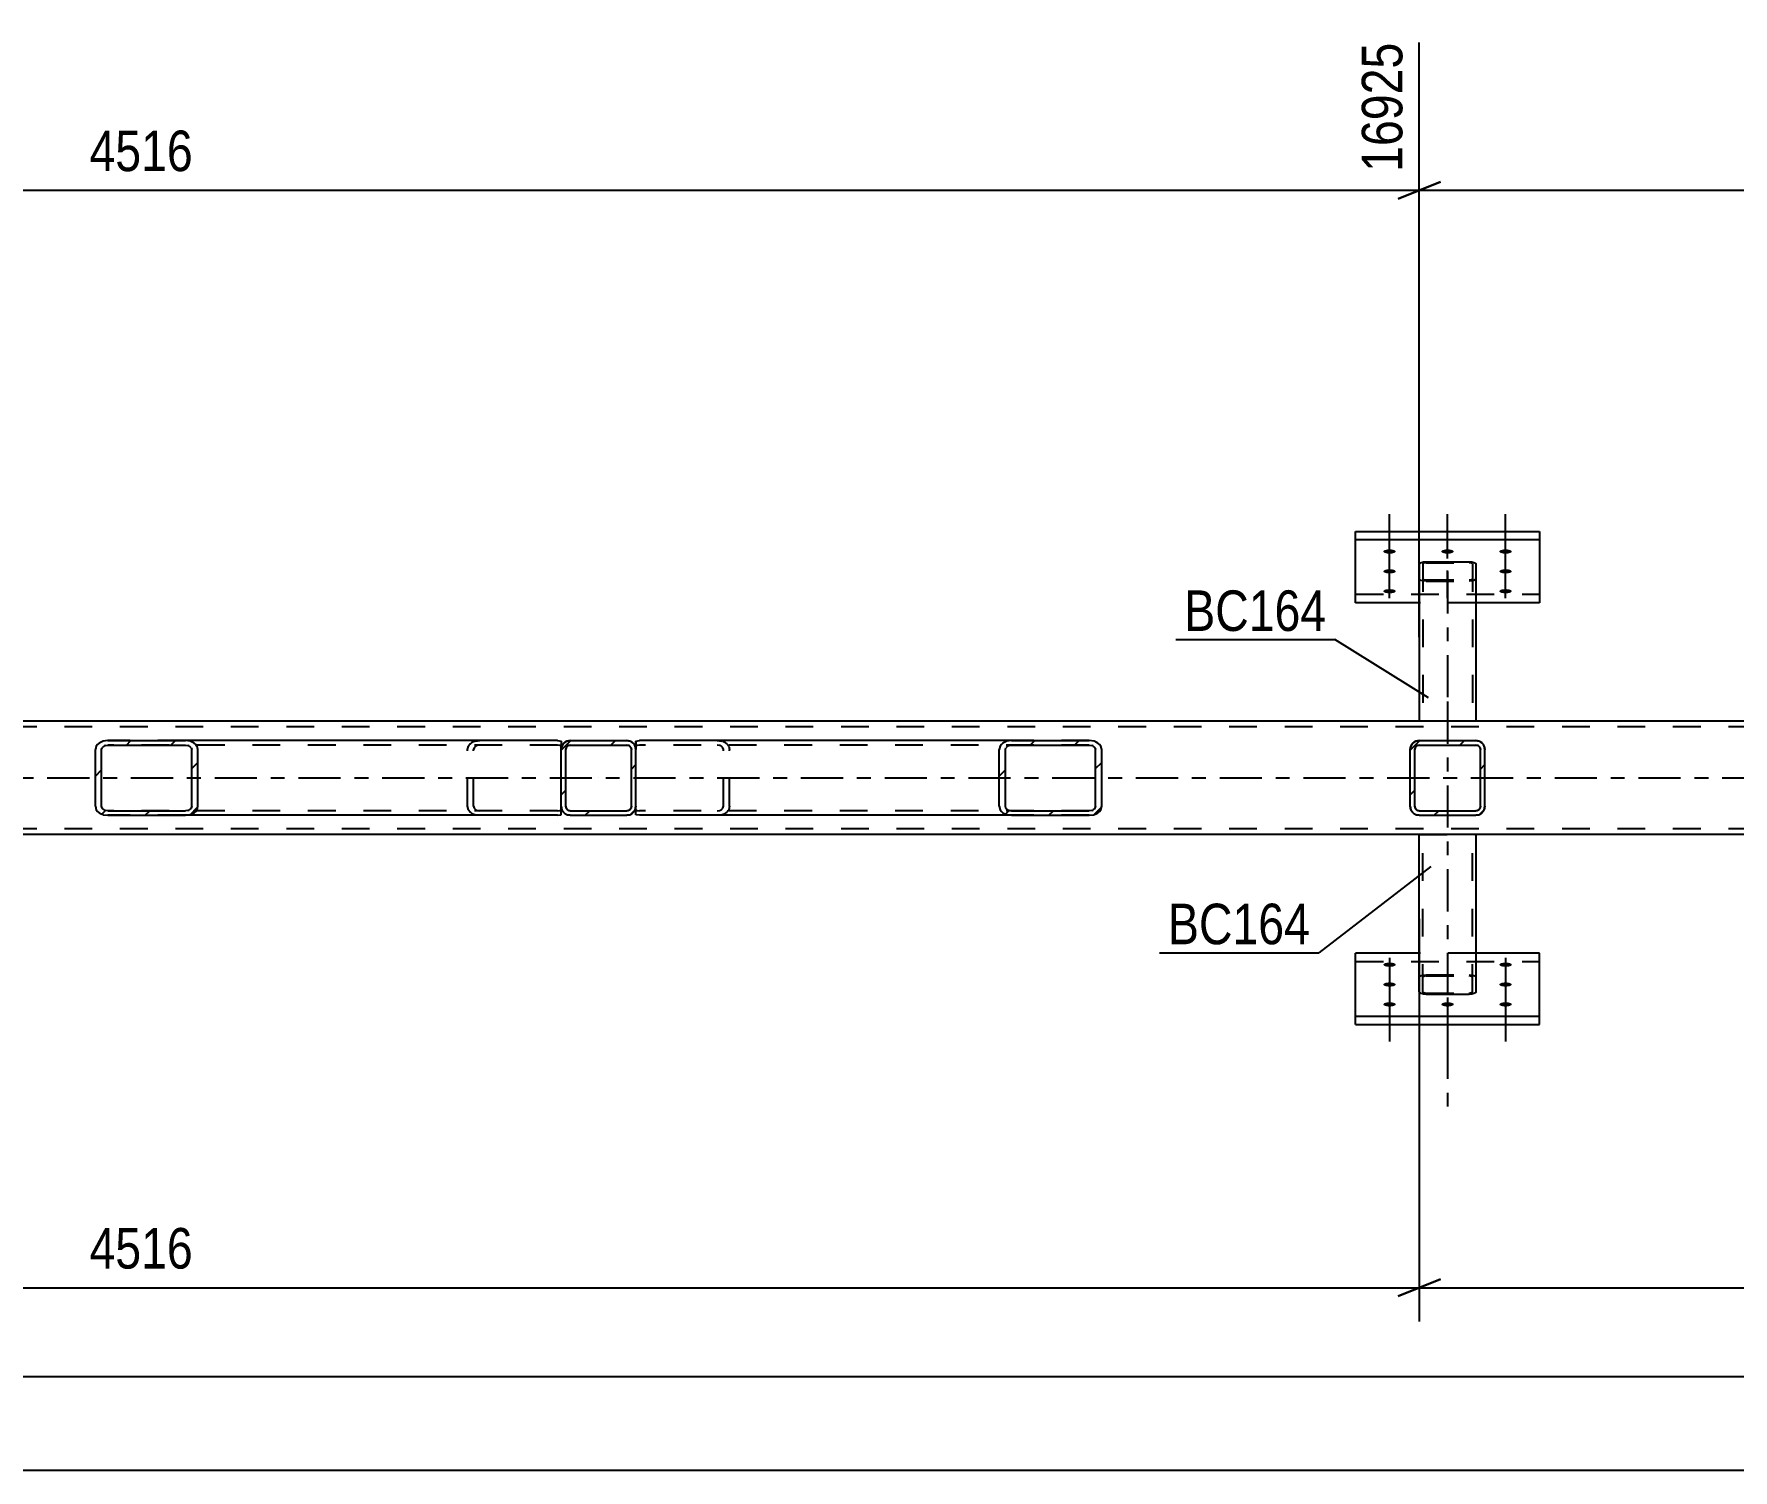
# Model space of a CAD drawing. Header units: millimetres. Extents: x -177 to 1012, y -676 to 165.
# Drawn here: x 540 to 660, y -295.1 to -193.6 of the extents above; entities that cross this region are included whole.
import ezdxf

# ---------------------------------------------------------------- set-up
doc = ezdxf.new("R2010")
doc.units = ezdxf.units.MM
doc.linetypes.add('DXK_LINE_DOT2', pattern=[3.9198, 1.9599, -1.9599])
doc.linetypes.add('DXK_LINE_DOT3', pattern=[5.9187, 2.979, -0.9799, 0.9799, -0.9799])
doc.styles.add('Arial Narrow', font='ARIALN.TTF', dxfattribs={"height": 0.2})

# ---------------------------------------------------------------- blocks, each defined once
blk = doc.blocks.new('Part-761545539-4744 - 4645')
at = {"color": 2, "linetype": 'Continuous'}
for p, q in [((633.38, -233.82), (633.38, -228.77)), ((633.38, -228.77), (646.38, -228.77)), ((646.38, -228.77), (646.38, -233.82)), ((646.38, -229.37), (633.38, -229.37)), ((637.88, -233.82), (633.38, -233.82)), ((646.38, -233.82), (641.88, -233.82))]:
    blk.add_line(p, q, dxfattribs=at)
at = {"color": 7, "linetype": 'DXK_LINE_DOT2'}
for p, q in [((633.38, -233.21), (646.38, -233.21)), ((641.88, -233.82), (637.88, -233.82))]:
    blk.add_line(p, q, dxfattribs=at)
blk = doc.blocks.new('Bolt-761545539-4745 - 4645')
at = {"linetype": 'Continuous'}
for points in [[(635.78, -230.04), (635.87, -230.04), (635.96, -230.05), (636.04, -230.07), (636.1, -230.09), (636.16, -230.11), (636.19, -230.14), (636.21, -230.17), (636.21, -230.21), (636.19, -230.24), (636.16, -230.27), (636.1, -230.29), (636.04, -230.31), (635.96, -230.33), (635.87, -230.34), (635.78, -230.34), (635.68, -230.34), (635.6, -230.33), (635.52, -230.31), (635.45, -230.29), (635.4, -230.27), (635.36, -230.24), (635.34, -230.21), (635.34, -230.17), (635.36, -230.14), (635.4, -230.11), (635.45, -230.09), (635.52, -230.07), (635.6, -230.05), (635.68, -230.04)], [(639.88, -230.04), (639.97, -230.04), (640.06, -230.05), (640.14, -230.07), (640.2, -230.09), (640.26, -230.11), (640.29, -230.14), (640.31, -230.17), (640.31, -230.21), (640.29, -230.24), (640.26, -230.27), (640.2, -230.29), (640.14, -230.31), (640.06, -230.33), (639.97, -230.34), (639.88, -230.34), (639.78, -230.34), (639.7, -230.33), (639.62, -230.31), (639.55, -230.29), (639.5, -230.27), (639.46, -230.24), (639.44, -230.21), (639.44, -230.17), (639.46, -230.14), (639.5, -230.11), (639.55, -230.09), (639.62, -230.07), (639.7, -230.05), (639.78, -230.04)], [(643.98, -230.04), (644.07, -230.04), (644.16, -230.05), (644.24, -230.07), (644.3, -230.09), (644.36, -230.11), (644.39, -230.14), (644.41, -230.17), (644.41, -230.21), (644.39, -230.24), (644.36, -230.27), (644.3, -230.29), (644.24, -230.31), (644.16, -230.33), (644.07, -230.34), (643.98, -230.34), (643.88, -230.34), (643.8, -230.33), (643.72, -230.31), (643.65, -230.29), (643.6, -230.27), (643.56, -230.24), (643.54, -230.21), (643.54, -230.17), (643.56, -230.14), (643.6, -230.11), (643.65, -230.09), (643.72, -230.07), (643.8, -230.05), (643.88, -230.04)], [(635.78, -231.44), (635.87, -231.45), (635.96, -231.45), (636.04, -231.47), (636.1, -231.49), (636.16, -231.52), (636.19, -231.55), (636.21, -231.58), (636.21, -231.61), (636.19, -231.64), (636.16, -231.67), (636.1, -231.69), (636.04, -231.71), (635.96, -231.73), (635.87, -231.74), (635.78, -231.74), (635.68, -231.74), (635.6, -231.73), (635.52, -231.71), (635.45, -231.69), (635.4, -231.67), (635.36, -231.64), (635.34, -231.61), (635.34, -231.58), (635.36, -231.55), (635.4, -231.52), (635.45, -231.49), (635.52, -231.47), (635.6, -231.45), (635.68, -231.45)], [(643.98, -231.44), (644.07, -231.45), (644.16, -231.45), (644.24, -231.47), (644.3, -231.49), (644.36, -231.52), (644.39, -231.55), (644.41, -231.58), (644.41, -231.61), (644.39, -231.64), (644.36, -231.67), (644.3, -231.69), (644.24, -231.71), (644.16, -231.73), (644.07, -231.74), (643.98, -231.74), (643.88, -231.74), (643.8, -231.73), (643.72, -231.71), (643.65, -231.69), (643.6, -231.67), (643.56, -231.64), (643.54, -231.61), (643.54, -231.58), (643.56, -231.55), (643.6, -231.52), (643.65, -231.49), (643.72, -231.47), (643.8, -231.45), (643.88, -231.45)], [(635.78, -232.84), (635.87, -232.85), (635.96, -232.86), (636.04, -232.87), (636.1, -232.89), (636.16, -232.92), (636.19, -232.95), (636.21, -232.98), (636.21, -233.01), (636.19, -233.04), (636.16, -233.07), (636.1, -233.1), (636.04, -233.12), (635.96, -233.13), (635.87, -233.14), (635.78, -233.14), (635.68, -233.14), (635.6, -233.13), (635.52, -233.12), (635.45, -233.1), (635.4, -233.07), (635.36, -233.04), (635.34, -233.01), (635.34, -232.98), (635.36, -232.95), (635.4, -232.92), (635.45, -232.89), (635.52, -232.87), (635.6, -232.86), (635.68, -232.85)], [(643.98, -232.84), (644.07, -232.85), (644.16, -232.86), (644.24, -232.87), (644.3, -232.89), (644.36, -232.92), (644.39, -232.95), (644.41, -232.98), (644.41, -233.01), (644.39, -233.04), (644.36, -233.07), (644.3, -233.1), (644.24, -233.12), (644.16, -233.13), (644.07, -233.14), (643.98, -233.14), (643.88, -233.14), (643.8, -233.13), (643.72, -233.12), (643.65, -233.1), (643.6, -233.07), (643.56, -233.04), (643.54, -233.01), (643.54, -232.98), (643.56, -232.95), (643.6, -232.92), (643.65, -232.89), (643.72, -232.87), (643.8, -232.86), (643.88, -232.85)]]:
    blk.add_hatch(color=1, dxfattribs=at).paths.add_polyline_path(points)
at = {"color": 1, "linetype": 'Continuous'}
for p, q in [((635.78, -230.68), (635.78, -227.56)), ((639.88, -230.68), (639.88, -227.56)), ((643.98, -230.68), (643.98, -227.56)), ((635.78, -232.08), (635.78, -228.96)), ((643.98, -232.08), (643.98, -228.96)), ((635.78, -233.48), (635.78, -230.36)), ((643.98, -233.48), (643.98, -230.36))]:
    blk.add_line(p, q, dxfattribs=at)
at = {"color": 1, "linetype": 'DXK_LINE_DOT2'}
blk.add_line((639.88, -233.48), (639.88, -230.36), dxfattribs=at)
blk = doc.blocks.new('Part-761545539-4649 - 4645')
at = {"color": 2, "linetype": 'Continuous'}
for p, q in [((633.38, -263.6), (633.38, -258.55)), ((637.88, -258.55), (633.38, -258.55)), ((646.38, -258.55), (641.88, -258.55)), ((646.38, -263.6), (646.38, -258.55)), ((633.38, -263), (646.38, -263)), ((633.38, -263.6), (646.38, -263.6))]:
    blk.add_line(p, q, dxfattribs=at)
at = {"color": 7, "linetype": 'DXK_LINE_DOT2'}
for p, q in [((633.38, -259.15), (646.38, -259.15)), ((641.88, -258.55), (637.88, -258.55))]:
    blk.add_line(p, q, dxfattribs=at)
blk = doc.blocks.new('Part-761545539-4685 - 4645')
at = {"linetype": 'Continuous'}
h = blk.add_hatch(dxfattribs=at)
h.set_pattern_fill('', scale=0.7, style=0, pattern_type=0)
h.set_pattern_definition([(45, (642.1213, -248.7758), (-1.57154, 1.57154), [])])
h.paths.add_polyline_path([(641.88, -248.82), (642.12, -248.78), (642.33, -248.64), (642.47, -248.43), (642.52, -248.18), (642.52, -244.18), (642.47, -243.94), (642.33, -243.73), (642.12, -243.59), (641.88, -243.54), (637.88, -243.54), (637.63, -243.59), (637.42, -243.73), (637.29, -243.94), (637.24, -244.18), (637.24, -248.18), (637.29, -248.43), (637.42, -248.64), (637.63, -248.78), (637.88, -248.82)])
h.paths.add_polyline_path([(637.75, -248.48), (637.65, -248.41), (637.58, -248.31), (637.56, -248.18), (637.56, -244.18), (637.58, -244.06), (637.65, -243.96), (637.75, -243.89), (637.88, -243.86), (641.88, -243.86), (642, -243.89), (642.1, -243.96), (642.17, -244.06), (642.2, -244.18), (642.2, -248.18), (642.17, -248.31), (642.1, -248.41), (642, -248.48), (641.88, -248.5), (637.88, -248.5)])
at = {"color": 7, "linetype": 'DXK_LINE_DOT2'}
for p, q in [((637.63, -243.59), (637.88, -243.54)), ((637.88, -243.54), (641.88, -243.54)), ((641.88, -243.54), (642.12, -243.59)), ((637.24, -244.18), (637.29, -243.94)), ((637.24, -248.18), (637.24, -244.18)), ((637.58, -244.06), (637.56, -244.18)), ((637.56, -248.18), (637.56, -244.18)), ((637.88, -243.86), (637.75, -243.89)), ((637.88, -243.86), (641.88, -243.86)), ((642, -243.89), (641.88, -243.86)), ((642.2, -244.18), (642.17, -244.06)), ((642.2, -248.18), (642.2, -244.18)), ((642.47, -243.94), (642.52, -244.18)), ((642.52, -248.18), (642.52, -244.18)), ((637.29, -248.43), (637.24, -248.18)), ((637.56, -248.18), (637.58, -248.31)), ((637.75, -248.48), (637.88, -248.5)), ((637.88, -248.5), (641.88, -248.5)), ((641.88, -248.5), (642, -248.48)), ((642.17, -248.31), (642.2, -248.18)), ((642.52, -248.18), (642.47, -248.43)), ((637.88, -248.82), (637.63, -248.78)), ((637.88, -248.82), (641.88, -248.82)), ((642.12, -248.78), (641.88, -248.82))]:
    blk.add_line(p, q, dxfattribs=at)
at = {"color": 2, "linetype": 'Continuous'}
for p, q in [((637.88, -243.54), (637.63, -243.59)), ((637.88, -243.54), (641.88, -243.54)), ((642.12, -243.59), (641.88, -243.54)), ((637.29, -243.94), (637.24, -244.18)), ((637.24, -248.18), (637.24, -244.18)), ((637.56, -244.18), (637.58, -244.06)), ((637.56, -248.18), (637.56, -244.18)), ((637.75, -243.89), (637.88, -243.86)), ((637.88, -243.86), (641.88, -243.86)), ((641.88, -243.86), (642, -243.89)), ((642.17, -244.06), (642.2, -244.18)), ((642.2, -248.18), (642.2, -244.18)), ((642.52, -244.18), (642.47, -243.94)), ((642.52, -248.18), (642.52, -244.18)), ((637.24, -248.18), (637.29, -248.43)), ((637.58, -248.31), (637.56, -248.18)), ((637.88, -248.5), (637.75, -248.48)), ((637.88, -248.5), (641.88, -248.5)), ((642, -248.48), (641.88, -248.5)), ((642.2, -248.18), (642.17, -248.31)), ((642.47, -248.43), (642.52, -248.18)), ((637.63, -248.78), (637.88, -248.82)), ((637.88, -248.82), (641.88, -248.82)), ((641.88, -248.82), (642.12, -248.78))]:
    blk.add_line(p, q, dxfattribs=at)
at = {"color": 7, "linetype": 'DXK_LINE_DOT2'}
for centre, radius, start, end in [((637.88, -244.18), 0.64, 112.5, 157.5), ((641.88, -244.18), 0.64, 22.5, 67.5), ((637.88, -244.18), 0.32, 112.5, 157.5), ((641.88, -244.18), 0.32, 22.5, 67.5), ((637.88, -248.18), 0.64, 202.5, 247.5), ((637.88, -248.18), 0.32, 202.5, 247.5), ((641.88, -248.18), 0.32, 292.5, 337.5), ((641.88, -248.18), 0.64, 292.5, 337.5)]:
    blk.add_arc(centre, radius, start, end, dxfattribs=at)
at = {"color": 2, "linetype": 'Continuous'}
for centre, radius, start, end in [((637.88, -244.18), 0.64, 112.5, 157.5), ((641.88, -244.18), 0.64, 22.5, 67.5), ((637.88, -244.18), 0.32, 112.5, 157.5), ((641.88, -244.18), 0.32, 22.5, 67.5), ((637.88, -248.18), 0.64, 202.5, 247.5), ((637.88, -248.18), 0.32, 202.5, 247.5), ((641.88, -248.18), 0.32, 292.5, 337.5), ((641.88, -248.18), 0.64, 292.5, 337.5)]:
    blk.add_arc(centre, radius, start, end, dxfattribs=at)
blk = doc.blocks.new('Part-761545539-4817 - 4645')
at = {"color": 2, "linetype": 'Continuous'}
for p, q in [((794.08, -242.18), (-34.32, -242.18)), ((794.08, -250.18), (-34.32, -250.18))]:
    blk.add_line(p, q, dxfattribs=at)
at = {"color": 7, "linetype": 'DXK_LINE_DOT2'}
for p, q in [((798.88, -242.58), (-39.12, -242.58)), ((798.88, -249.78), (-39.12, -249.78))]:
    blk.add_line(p, q, dxfattribs=at)
at = {"color": 7, "linetype": 'DXK_LINE_DOT3'}
blk.add_line((-39.12, -246.18), (798.88, -246.18), dxfattribs=at)
blk = doc.blocks.new('Part-761545539-4821 - 4645')
at = {"linetype": 'Continuous'}
h = blk.add_hatch(dxfattribs=at)
h.set_pattern_fill('', scale=0.7, style=0, pattern_type=0)
h.set_pattern_definition([(45, (551.0225, -248.7758), (-1.57154, 1.57154), [])])
h.paths.add_polyline_path([(550.69, -248.82), (551.02, -248.78), (551.31, -248.64), (551.5, -248.43), (551.56, -248.18), (551.56, -244.18), (551.5, -243.94), (551.31, -243.73), (551.02, -243.59), (550.69, -243.54), (545.2, -243.54), (544.86, -243.59), (544.57, -243.73), (544.38, -243.94), (544.32, -244.18), (544.32, -248.18), (544.38, -248.43), (544.57, -248.64), (544.86, -248.78), (545.2, -248.82)])
h.paths.add_polyline_path([(545.03, -248.48), (544.88, -248.41), (544.79, -248.31), (544.76, -248.18), (544.76, -244.18), (544.79, -244.06), (544.88, -243.96), (545.03, -243.89), (545.2, -243.86), (550.69, -243.86), (550.85, -243.89), (551, -243.96), (551.09, -244.06), (551.13, -244.18), (551.13, -248.18), (551.09, -248.31), (551, -248.41), (550.85, -248.48), (550.69, -248.5), (545.2, -248.5)])
at = {"color": 2, "linetype": 'Continuous'}
for p, q in [((545.2, -243.54), (544.86, -243.59)), ((545.2, -243.54), (550.69, -243.54)), ((576.98, -243.54), (550.69, -243.54)), ((551.02, -243.59), (550.69, -243.54)), ((576.98, -243.54), (577.24, -243.58)), ((577.24, -243.58), (577.24, -243.59)), ((577.24, -243.59), (577.24, -243.73)), ((577.24, -243.73), (577.24, -244.18)), ((544.38, -243.94), (544.32, -244.18)), ((544.32, -248.18), (544.32, -244.18)), ((544.76, -244.18), (544.79, -244.06)), ((544.76, -248.18), (544.76, -244.18)), ((545.03, -243.89), (545.2, -243.86)), ((545.2, -243.86), (550.69, -243.86)), ((550.69, -243.86), (550.85, -243.89)), ((551.09, -244.06), (551.13, -244.18)), ((551.13, -248.18), (551.13, -244.18)), ((551.56, -244.18), (551.5, -243.94)), ((551.56, -248.18), (551.56, -244.18)), ((544.32, -248.18), (544.38, -248.43)), ((544.79, -248.31), (544.76, -248.18)), ((545.2, -248.5), (545.03, -248.48)), ((545.2, -248.5), (550.69, -248.5)), ((550.85, -248.48), (550.69, -248.5)), ((551.13, -248.18), (551.09, -248.31)), ((551.5, -248.43), (551.56, -248.18)), ((577.24, -248.79), (577.24, -248.18)), ((544.86, -248.78), (545.2, -248.82)), ((545.2, -248.82), (550.69, -248.82)), ((550.69, -248.82), (551.02, -248.78)), ((576.98, -248.82), (550.69, -248.82)), ((576.98, -248.82), (577.24, -248.79))]:
    blk.add_line(p, q, dxfattribs=at)
at = {"color": 7, "linetype": 'DXK_LINE_DOT2'}
for p, q in [((550.69, -243.54), (545.2, -243.54)), ((571.15, -243.59), (571.49, -243.54)), ((577.24, -243.73), (577.24, -243.93)), ((576.98, -243.86), (545.2, -243.86)), ((570.61, -244.18), (570.68, -243.94)), ((570.61, -248.18), (570.61, -244.18)), ((571.08, -244.06), (571.05, -244.18)), ((571.05, -248.18), (571.05, -244.18)), ((571.49, -243.86), (571.32, -243.89)), ((577.15, -243.89), (576.98, -243.86)), ((577.24, -243.93), (577.15, -243.89)), ((577.24, -248.18), (577.24, -243.94)), ((576.98, -248.5), (545.2, -248.5)), ((570.68, -248.43), (570.61, -248.18)), ((571.05, -248.18), (571.08, -248.31)), ((571.32, -248.48), (571.49, -248.5)), ((576.98, -248.5), (577.15, -248.48)), ((577.15, -248.48), (577.24, -248.44)), ((550.69, -248.82), (545.2, -248.82)), ((571.49, -248.82), (571.15, -248.78))]:
    blk.add_line(p, q, dxfattribs=at)
at = {"color": 2, "linetype": 'Continuous'}
for centre, radius, start, end in [((545.06, -244.37), 0.802, 104.5547, 147.5896), ((550.82, -244.37), 0.802, 32.4104, 75.4453), ((545.13, -244.28), 0.401, 104.5547, 147.5896), ((550.75, -244.28), 0.401, 32.4104, 75.4453), ((545.06, -248), 0.802, 212.4104, 255.4453), ((545.13, -248.09), 0.401, 212.4104, 255.4453), ((550.75, -248.09), 0.401, 284.5547, 327.5896), ((550.82, -248), 0.802, 284.5547, 327.5896)]:
    blk.add_arc(centre, radius, start, end, dxfattribs=at)
at = {"color": 7, "linetype": 'DXK_LINE_DOT2'}
for centre, radius, start, end in [((571.35, -244.37), 0.802, 104.5547, 147.5896), ((571.42, -244.28), 0.401, 104.5547, 147.5896), ((571.35, -248), 0.802, 212.4104, 255.4453), ((571.42, -248.09), 0.401, 212.4104, 255.4453)]:
    blk.add_arc(centre, radius, start, end, dxfattribs=at)
blk = doc.blocks.new('Part-761545539-4716 - 4645')
at = {"color": 7, "linetype": 'DXK_LINE_DOT3'}
blk.add_line((639.88, -240.79), (639.88, -270.17), dxfattribs=at)
at = {"color": 2, "linetype": 'Continuous'}
for p, q in [((637.88, -261.3), (637.88, -250.18)), ((641.88, -250.18), (641.88, -261.3)), ((637.91, -261.36), (637.88, -261.3)), ((638.02, -261.41), (637.91, -261.36)), ((638.17, -261.45), (638.02, -261.41)), ((638.36, -261.46), (638.17, -261.45)), ((638.36, -261.46), (641.4, -261.46)), ((641.58, -261.45), (641.4, -261.46)), ((641.74, -261.41), (641.58, -261.45)), ((641.84, -261.36), (641.74, -261.41)), ((641.88, -261.3), (641.84, -261.36))]:
    blk.add_line(p, q, dxfattribs=at)
at = {"color": 7, "linetype": 'DXK_LINE_DOT2'}
for p, q in [((637.88, -250.18), (641.88, -250.18)), ((638.12, -261.3), (638.12, -250.18)), ((641.64, -261.3), (641.64, -250.18)), ((637.88, -260.26), (637.91, -260.19)), ((637.91, -260.19), (638.02, -260.14)), ((638.02, -260.14), (638.17, -260.11)), ((638.13, -260.23), (638.12, -260.26)), ((638.19, -260.2), (638.13, -260.23)), ((638.17, -260.11), (638.36, -260.09)), ((638.26, -260.18), (638.19, -260.2)), ((638.36, -260.17), (638.26, -260.18)), ((638.36, -260.09), (641.4, -260.09)), ((638.36, -260.17), (641.4, -260.17)), ((641.4, -260.09), (641.58, -260.11)), ((641.49, -260.18), (641.4, -260.17)), ((641.57, -260.2), (641.49, -260.18)), ((641.57, -260.2), (641.58, -260.21)), ((641.58, -260.11), (641.74, -260.14)), ((641.58, -260.21), (641.62, -260.23)), ((641.64, -260.26), (641.62, -260.23)), ((641.74, -260.14), (641.84, -260.19)), ((641.84, -260.19), (641.88, -260.26)), ((638.12, -261.3), (638.13, -261.33)), ((638.13, -261.33), (638.19, -261.35)), ((638.19, -261.35), (638.26, -261.37)), ((638.26, -261.37), (638.36, -261.38)), ((638.36, -261.38), (641.4, -261.38)), ((641.4, -261.38), (641.49, -261.37)), ((641.49, -261.37), (641.57, -261.35)), ((641.57, -261.35), (641.62, -261.33)), ((641.62, -261.33), (641.64, -261.3))]:
    blk.add_line(p, q, dxfattribs=at)
blk = doc.blocks.new('Part-761545539-4721 - 4645')
at = {"color": 2, "linetype": 'Continuous'}
for p, q in [((637.88, -231.07), (637.91, -231.01)), ((637.88, -231.07), (637.88, -242.18)), ((637.91, -231.01), (638.02, -230.96)), ((638.02, -230.96), (638.17, -230.92)), ((638.17, -230.92), (638.36, -230.91)), ((638.36, -230.91), (641.4, -230.91)), ((641.4, -230.91), (641.58, -230.92)), ((641.58, -230.92), (641.74, -230.96)), ((641.74, -230.96), (641.84, -231.01)), ((641.84, -231.01), (641.88, -231.07)), ((641.88, -231.07), (641.88, -242.18))]:
    blk.add_line(p, q, dxfattribs=at)
at = {"color": 7, "linetype": 'DXK_LINE_DOT2'}
for p, q in [((638.13, -231.04), (638.12, -231.07)), ((638.12, -231.07), (638.12, -242.18)), ((638.19, -231.01), (638.13, -231.04)), ((638.26, -231), (638.19, -231.01)), ((638.36, -230.99), (638.26, -231)), ((638.36, -230.99), (641.4, -230.99)), ((641.49, -231), (641.4, -230.99)), ((641.57, -231.01), (641.49, -231)), ((641.62, -231.04), (641.57, -231.01)), ((641.64, -231.07), (641.62, -231.04)), ((641.64, -231.07), (641.64, -242.18)), ((637.91, -232.17), (637.88, -232.11)), ((638.02, -232.23), (637.91, -232.17)), ((638.17, -232.26), (638.02, -232.23)), ((638.12, -232.11), (638.13, -232.14)), ((638.13, -232.14), (638.19, -232.17)), ((638.36, -232.28), (638.17, -232.26)), ((638.19, -232.17), (638.26, -232.19)), ((638.26, -232.19), (638.36, -232.19)), ((638.36, -232.19), (641.4, -232.19)), ((638.36, -232.28), (641.4, -232.28)), ((641.4, -232.19), (641.49, -232.19)), ((641.58, -232.26), (641.4, -232.28)), ((641.49, -232.19), (641.57, -232.17)), ((641.57, -232.17), (641.62, -232.14)), ((641.74, -232.23), (641.58, -232.26)), ((641.62, -232.14), (641.64, -232.11)), ((641.84, -232.17), (641.74, -232.23)), ((641.88, -232.11), (641.84, -232.17)), ((641.88, -242.18), (637.88, -242.18))]:
    blk.add_line(p, q, dxfattribs=at)
at = {"color": 7, "linetype": 'DXK_LINE_DOT3'}
blk.add_line((639.88, -231.59), (639.88, -242.18), dxfattribs=at)
blk = doc.blocks.new('Bolt-761545539-4738 - 4645')
at = {"linetype": 'Continuous'}
for points in [[(635.78, -259.52), (635.68, -259.52), (635.6, -259.51), (635.52, -259.5), (635.45, -259.48), (635.4, -259.45), (635.36, -259.42), (635.34, -259.39), (635.34, -259.36), (635.36, -259.33), (635.4, -259.3), (635.45, -259.27), (635.52, -259.25), (635.6, -259.24), (635.68, -259.23), (635.78, -259.22), (635.87, -259.23), (635.96, -259.24), (636.04, -259.25), (636.1, -259.27), (636.16, -259.3), (636.19, -259.33), (636.21, -259.36), (636.21, -259.39), (636.19, -259.42), (636.16, -259.45), (636.1, -259.48), (636.04, -259.5), (635.96, -259.51), (635.87, -259.52)], [(643.98, -259.52), (643.88, -259.52), (643.8, -259.51), (643.72, -259.5), (643.65, -259.48), (643.6, -259.45), (643.56, -259.42), (643.54, -259.39), (643.54, -259.36), (643.56, -259.33), (643.6, -259.3), (643.65, -259.27), (643.72, -259.25), (643.8, -259.24), (643.88, -259.23), (643.98, -259.22), (644.07, -259.23), (644.16, -259.24), (644.24, -259.25), (644.3, -259.27), (644.36, -259.3), (644.39, -259.33), (644.41, -259.36), (644.41, -259.39), (644.39, -259.42), (644.36, -259.45), (644.3, -259.48), (644.24, -259.5), (644.16, -259.51), (644.07, -259.52)], [(635.78, -260.93), (635.68, -260.92), (635.6, -260.91), (635.52, -260.9), (635.45, -260.88), (635.4, -260.85), (635.36, -260.82), (635.34, -260.79), (635.34, -260.76), (635.36, -260.73), (635.4, -260.7), (635.45, -260.68), (635.52, -260.65), (635.6, -260.64), (635.68, -260.63), (635.78, -260.63), (635.87, -260.63), (635.96, -260.64), (636.04, -260.65), (636.1, -260.68), (636.16, -260.7), (636.19, -260.73), (636.21, -260.76), (636.21, -260.79), (636.19, -260.82), (636.16, -260.85), (636.1, -260.88), (636.04, -260.9), (635.96, -260.91), (635.87, -260.92)], [(643.98, -260.93), (643.88, -260.92), (643.8, -260.91), (643.72, -260.9), (643.65, -260.88), (643.6, -260.85), (643.56, -260.82), (643.54, -260.79), (643.54, -260.76), (643.56, -260.73), (643.6, -260.7), (643.65, -260.68), (643.72, -260.65), (643.8, -260.64), (643.88, -260.63), (643.98, -260.63), (644.07, -260.63), (644.16, -260.64), (644.24, -260.65), (644.3, -260.68), (644.36, -260.7), (644.39, -260.73), (644.41, -260.76), (644.41, -260.79), (644.39, -260.82), (644.36, -260.85), (644.3, -260.88), (644.24, -260.9), (644.16, -260.91), (644.07, -260.92)], [(635.78, -262.33), (635.68, -262.33), (635.6, -262.32), (635.52, -262.3), (635.45, -262.28), (635.4, -262.25), (635.36, -262.23), (635.34, -262.19), (635.34, -262.16), (635.36, -262.13), (635.4, -262.1), (635.45, -262.08), (635.52, -262.06), (635.6, -262.04), (635.68, -262.03), (635.78, -262.03), (635.87, -262.03), (635.96, -262.04), (636.04, -262.06), (636.1, -262.08), (636.16, -262.1), (636.19, -262.13), (636.21, -262.16), (636.21, -262.19), (636.19, -262.23), (636.16, -262.25), (636.1, -262.28), (636.04, -262.3), (635.96, -262.32), (635.87, -262.33)], [(639.88, -262.33), (639.78, -262.33), (639.7, -262.32), (639.62, -262.3), (639.55, -262.28), (639.5, -262.25), (639.46, -262.23), (639.44, -262.19), (639.44, -262.16), (639.46, -262.13), (639.5, -262.1), (639.55, -262.08), (639.62, -262.06), (639.7, -262.04), (639.78, -262.03), (639.88, -262.03), (639.97, -262.03), (640.06, -262.04), (640.14, -262.06), (640.2, -262.08), (640.26, -262.1), (640.29, -262.13), (640.31, -262.16), (640.31, -262.19), (640.29, -262.23), (640.26, -262.25), (640.2, -262.28), (640.14, -262.3), (640.06, -262.32), (639.97, -262.33)], [(643.98, -262.33), (643.88, -262.33), (643.8, -262.32), (643.72, -262.3), (643.65, -262.28), (643.6, -262.25), (643.56, -262.23), (643.54, -262.19), (643.54, -262.16), (643.56, -262.13), (643.6, -262.1), (643.65, -262.08), (643.72, -262.06), (643.8, -262.04), (643.88, -262.03), (643.98, -262.03), (644.07, -262.03), (644.16, -262.04), (644.24, -262.06), (644.3, -262.08), (644.36, -262.1), (644.39, -262.13), (644.41, -262.16), (644.41, -262.19), (644.39, -262.23), (644.36, -262.25), (644.3, -262.28), (644.24, -262.3), (644.16, -262.32), (644.07, -262.33)]]:
    blk.add_hatch(color=1, dxfattribs=at).paths.add_polyline_path(points)
at = {"color": 1, "linetype": 'Continuous'}
for p, q in [((635.78, -258.89), (635.78, -262.01)), ((643.98, -258.89), (643.98, -262.01)), ((635.78, -260.29), (635.78, -263.41)), ((643.98, -260.29), (643.98, -263.41)), ((635.78, -261.69), (635.78, -264.81)), ((639.88, -261.69), (639.88, -264.81)), ((643.98, -261.69), (643.98, -264.81))]:
    blk.add_line(p, q, dxfattribs=at)
at = {"color": 1, "linetype": 'DXK_LINE_DOT2'}
blk.add_line((639.88, -258.89), (639.88, -262.01), dxfattribs=at)
blk = doc.blocks.new('Part-761545539-4823 - 4645')
at = {"linetype": 'Continuous'}
h = blk.add_hatch(dxfattribs=at)
h.set_pattern_fill('', scale=0.7, style=0, pattern_type=0)
h.set_pattern_definition([(45, (582.1214, -248.7758), (-1.57154, 1.57154), [])])
h.paths.add_polyline_path([(581.88, -248.82), (582.12, -248.78), (582.33, -248.64), (582.47, -248.43), (582.52, -248.18), (582.52, -244.18), (582.47, -243.94), (582.33, -243.73), (582.12, -243.59), (581.88, -243.54), (577.88, -243.54), (577.63, -243.59), (577.42, -243.73), (577.29, -243.94), (577.24, -244.18), (577.24, -248.18), (577.29, -248.43), (577.42, -248.64), (577.63, -248.78), (577.88, -248.82)])
h.paths.add_polyline_path([(577.75, -248.48), (577.65, -248.41), (577.58, -248.31), (577.56, -248.18), (577.56, -244.18), (577.58, -244.06), (577.65, -243.96), (577.75, -243.89), (577.88, -243.86), (581.88, -243.86), (582, -243.89), (582.1, -243.96), (582.17, -244.06), (582.2, -244.18), (582.2, -248.18), (582.17, -248.31), (582.1, -248.41), (582, -248.48), (581.88, -248.5), (577.88, -248.5)])
at = {"color": 7, "linetype": 'DXK_LINE_DOT2'}
for p, q in [((577.63, -243.59), (577.88, -243.54)), ((577.88, -243.54), (581.88, -243.54)), ((581.88, -243.54), (582.12, -243.59)), ((577.24, -244.18), (577.29, -243.94)), ((577.24, -248.18), (577.24, -244.18)), ((577.58, -244.06), (577.56, -244.18)), ((577.56, -248.18), (577.56, -244.18)), ((577.88, -243.86), (577.75, -243.89)), ((577.88, -243.86), (581.88, -243.86)), ((582, -243.89), (581.88, -243.86)), ((582.2, -244.18), (582.17, -244.06)), ((582.2, -248.18), (582.2, -244.18)), ((582.47, -243.94), (582.52, -244.18)), ((582.52, -248.18), (582.52, -244.18)), ((577.29, -248.43), (577.24, -248.18)), ((577.56, -248.18), (577.58, -248.31)), ((577.75, -248.48), (577.88, -248.5)), ((577.88, -248.5), (581.88, -248.5)), ((581.88, -248.5), (582, -248.48)), ((582.17, -248.31), (582.2, -248.18)), ((582.52, -248.18), (582.47, -248.43)), ((577.88, -248.82), (577.63, -248.78)), ((577.88, -248.82), (581.88, -248.82)), ((582.12, -248.78), (581.88, -248.82))]:
    blk.add_line(p, q, dxfattribs=at)
at = {"color": 2, "linetype": 'Continuous'}
for p, q in [((577.88, -243.54), (577.63, -243.59)), ((577.88, -243.54), (581.88, -243.54)), ((582.12, -243.59), (581.88, -243.54)), ((577.29, -243.94), (577.24, -244.18)), ((577.24, -248.18), (577.24, -244.18)), ((577.56, -244.18), (577.58, -244.06)), ((577.56, -248.18), (577.56, -244.18)), ((577.75, -243.89), (577.88, -243.86)), ((577.88, -243.86), (581.88, -243.86)), ((581.88, -243.86), (582, -243.89)), ((582.17, -244.06), (582.2, -244.18)), ((582.2, -248.18), (582.2, -244.18)), ((582.52, -244.18), (582.47, -243.94)), ((582.52, -248.18), (582.52, -244.18)), ((577.24, -248.18), (577.29, -248.43)), ((577.58, -248.31), (577.56, -248.18)), ((577.88, -248.5), (577.75, -248.48)), ((577.88, -248.5), (581.88, -248.5)), ((582, -248.48), (581.88, -248.5)), ((582.2, -248.18), (582.17, -248.31)), ((582.47, -248.43), (582.52, -248.18)), ((577.63, -248.78), (577.88, -248.82)), ((577.88, -248.82), (581.88, -248.82)), ((581.88, -248.82), (582.12, -248.78))]:
    blk.add_line(p, q, dxfattribs=at)
at = {"color": 7, "linetype": 'DXK_LINE_DOT3'}
blk.add_line((579.88, -246.18), (579.88, -246.18), dxfattribs=at)
at = {"color": 7, "linetype": 'DXK_LINE_DOT2'}
for centre, radius, start, end in [((577.88, -244.18), 0.64, 112.5, 157.5), ((581.88, -244.18), 0.64, 22.5, 67.5), ((577.88, -244.18), 0.32, 112.5, 157.5), ((581.88, -244.18), 0.32, 22.5, 67.5), ((577.88, -248.18), 0.64, 202.5, 247.5), ((577.88, -248.18), 0.32, 202.5, 247.5), ((581.88, -248.18), 0.32, 292.5, 337.5), ((581.88, -248.18), 0.64, 292.5, 337.5)]:
    blk.add_arc(centre, radius, start, end, dxfattribs=at)
at = {"color": 2, "linetype": 'Continuous'}
for centre, radius, start, end in [((577.88, -244.18), 0.64, 112.5, 157.5), ((581.88, -244.18), 0.64, 22.5, 67.5), ((577.88, -244.18), 0.32, 112.5, 157.5), ((581.88, -244.18), 0.32, 22.5, 67.5), ((577.88, -248.18), 0.64, 202.5, 247.5), ((577.88, -248.18), 0.32, 202.5, 247.5), ((581.88, -248.18), 0.32, 292.5, 337.5), ((581.88, -248.18), 0.64, 292.5, 337.5)]:
    blk.add_arc(centre, radius, start, end, dxfattribs=at)
blk = doc.blocks.new('Part-761545539-4885 - 4645')
at = {"linetype": 'Continuous'}
h = blk.add_hatch(dxfattribs=at)
h.set_pattern_fill('', scale=0.7, style=0, pattern_type=0)
h.set_pattern_definition([(45, (614.8939, -248.7758), (-1.57154, 1.57154), [])])
h.paths.add_polyline_path([(614.56, -248.82), (614.89, -248.78), (615.18, -248.64), (615.37, -248.43), (615.44, -248.18), (615.44, -244.18), (615.37, -243.94), (615.18, -243.73), (614.89, -243.59), (614.56, -243.54), (609.07, -243.54), (608.73, -243.59), (608.45, -243.73), (608.26, -243.94), (608.19, -244.18), (608.19, -248.18), (608.26, -248.43), (608.45, -248.64), (608.73, -248.78), (609.07, -248.82)])
h.paths.add_polyline_path([(608.9, -248.48), (608.76, -248.41), (608.66, -248.31), (608.63, -248.18), (608.63, -244.18), (608.66, -244.06), (608.76, -243.96), (608.9, -243.89), (609.07, -243.86), (614.56, -243.86), (614.73, -243.89), (614.87, -243.96), (614.96, -244.06), (615, -244.18), (615, -248.18), (614.96, -248.31), (614.87, -248.41), (614.73, -248.48), (614.56, -248.5), (609.07, -248.5)])
at = {"color": 2, "linetype": 'Continuous'}
for p, q in [((582.52, -243.58), (582.77, -243.54)), ((582.52, -243.58), (582.52, -244.18)), ((609.07, -243.54), (582.77, -243.54)), ((609.07, -243.54), (608.73, -243.59)), ((609.07, -243.54), (614.56, -243.54)), ((614.89, -243.59), (614.56, -243.54)), ((608.26, -243.94), (608.19, -244.18)), ((608.19, -248.18), (608.19, -244.18)), ((608.63, -244.18), (608.66, -244.06)), ((608.63, -248.18), (608.63, -244.18)), ((608.9, -243.89), (609.07, -243.86)), ((609.07, -243.86), (614.56, -243.86)), ((614.56, -243.86), (614.73, -243.89)), ((614.96, -244.06), (615, -244.18)), ((615, -248.18), (615, -244.18)), ((615.44, -244.18), (615.37, -243.94)), ((615.44, -248.18), (615.44, -244.18)), ((582.52, -248.78), (582.52, -248.18)), ((608.19, -248.18), (608.26, -248.43)), ((608.66, -248.31), (608.63, -248.18)), ((609.07, -248.5), (608.9, -248.48)), ((609.07, -248.5), (614.56, -248.5)), ((614.73, -248.48), (614.56, -248.5)), ((615, -248.18), (614.96, -248.31)), ((615.37, -248.43), (615.44, -248.18)), ((582.52, -248.79), (582.52, -248.78)), ((582.77, -248.82), (582.52, -248.79)), ((609.07, -248.82), (582.77, -248.82)), ((608.73, -248.78), (609.07, -248.82)), ((609.07, -248.82), (614.56, -248.82)), ((614.56, -248.82), (614.89, -248.78))]:
    blk.add_line(p, q, dxfattribs=at)
at = {"color": 7, "linetype": 'DXK_LINE_DOT2'}
for p, q in [((582.52, -243.93), (582.52, -243.58)), ((588.26, -243.54), (588.6, -243.59)), ((614.56, -243.54), (609.07, -243.54)), ((582.61, -243.89), (582.52, -243.93)), ((582.52, -248.64), (582.52, -244.18)), ((582.77, -243.86), (582.61, -243.89)), ((614.56, -243.86), (582.77, -243.86)), ((588.43, -243.89), (588.26, -243.86)), ((588.7, -244.18), (588.67, -244.06)), ((588.7, -248.18), (588.7, -244.18)), ((589.08, -243.94), (589.14, -244.18)), ((589.14, -248.18), (589.14, -244.18)), ((582.52, -248.44), (582.61, -248.48)), ((582.61, -248.48), (582.77, -248.5)), ((614.56, -248.5), (582.77, -248.5)), ((588.26, -248.5), (588.43, -248.48)), ((588.67, -248.31), (588.7, -248.18)), ((589.14, -248.18), (589.08, -248.43)), ((588.6, -248.78), (588.26, -248.82)), ((614.56, -248.82), (609.07, -248.82))]:
    blk.add_line(p, q, dxfattribs=at)
for centre, radius, start, end in [((588.4, -244.37), 0.802, 32.4104, 75.4453), ((588.33, -244.28), 0.401, 32.4104, 75.4453), ((588.33, -248.09), 0.401, 284.5547, 327.5896), ((588.4, -248), 0.802, 284.5547, 327.5896)]:
    blk.add_arc(centre, radius, start, end, dxfattribs=at)
at = {"color": 2, "linetype": 'Continuous'}
for centre, radius, start, end in [((608.93, -244.37), 0.802, 104.5547, 147.5896), ((614.69, -244.37), 0.802, 32.4104, 75.4453), ((609, -244.28), 0.401, 104.5547, 147.5896), ((614.63, -244.28), 0.401, 32.4104, 75.4453), ((608.93, -248), 0.802, 212.4104, 255.4453), ((609, -248.09), 0.401, 212.4104, 255.4453), ((614.63, -248.09), 0.401, 284.5547, 327.5896), ((614.69, -248), 0.802, 284.5547, 327.5896)]:
    blk.add_arc(centre, radius, start, end, dxfattribs=at)
blk = doc.blocks.new('StraightDimension-761545539-5079 - 4645')
at = {"color": 7, "linetype": 'Continuous'}
blk.add_line((-39.12, -288.46), (798.88, -288.46), dxfattribs=at)
blk = doc.blocks.new('StraightDimension-761545539-5104 - 4645')
at = {"color": 7, "linetype": 'Continuous'}
blk.add_line((-40.12, -295.07), (799.88, -295.07), dxfattribs=at)
blk = doc.blocks.new('StraightDimension-761545539-5184 - 4645')
at = {"color": 7, "linetype": 'Continuous'}
for p, q in [((637.88, -236.23), (637.88, -194.23)), ((636.38, -205.27), (639.38, -204.07)), ((457.24, -204.67), (637.88, -204.67))]:
    blk.add_line(p, q, dxfattribs=at)
at = {"color": 0}
blk.add_wipeout([(551.81, -203.92), (551.81, -199.72), (543.3, -199.72), (543.3, -203.92)], dxfattribs=at)
at = {"color": 3, "style": 'Arial Narrow'}
blk.add_text('4516', height=2.863, dxfattribs=at).set_placement((543.9, -203.32))
at = {"color": 0, "linetype": 'Continuous'}
blk.add_wipeout([(637.28, -193.63), (633.08, -193.63), (633.08, -203.97), (637.28, -203.97)], dxfattribs=at)
at = {"color": 3, "linetype": 'Continuous', "style": 'Arial Narrow'}
blk.add_text('16925', height=2.863, rotation=90.0002, dxfattribs=at).set_placement((636.68, -203.37))
blk = doc.blocks.new('StraightDimension-761545539-5195 - 4645')
at = {"color": 7, "linetype": 'Continuous'}
for p, q in [((637.88, -236.23), (637.88, -194.23)), ((639.38, -204.07), (636.38, -205.27)), ((637.88, -204.67), (798.88, -204.67))]:
    blk.add_line(p, q, dxfattribs=at)
blk = doc.blocks.new('StraightDimension-761545539-5233 - 4645')
at = {"color": 7, "linetype": 'Continuous'}
for p, q in [((637.88, -256.14), (637.88, -284.59)), ((636.38, -282.79), (639.38, -281.59)), ((457.24, -282.19), (637.88, -282.19))]:
    blk.add_line(p, q, dxfattribs=at)
at = {"color": 0}
blk.add_wipeout([(551.81, -281.44), (551.81, -277.24), (543.3, -277.24), (543.3, -281.44)], dxfattribs=at)
at = {"color": 3, "style": 'Arial Narrow'}
blk.add_text('4516', height=2.863, dxfattribs=at).set_placement((543.9, -280.84))
blk = doc.blocks.new('StraightDimension-761545539-5242 - 4645')
at = {"color": 7, "linetype": 'Continuous'}
for p, q in [((637.88, -256.14), (637.88, -284.59)), ((639.38, -281.59), (636.38, -282.79)), ((637.88, -282.19), (798.88, -282.19))]:
    blk.add_line(p, q, dxfattribs=at)
blk = doc.blocks.new('Mark-761545539-4712 - 4645')
at = {"color": 0}
blk.add_wipeout([(630.17, -257.93), (630.17, -254.93), (620.12, -254.93), (620.12, -257.93)], dxfattribs=at)
blk.add_wipeout([(630.17, -257.93), (630.17, -254.93), (620.12, -254.93), (620.12, -257.93)], dxfattribs=at)
at = {"color": 30, "linetype": 'Continuous'}
for p in [(638.69, -252.45), (619.52, -258.53)]:
    blk.add_line(p, (630.77, -258.53), dxfattribs=at)
at = {"color": 3, "style": 'Arial Narrow'}
blk.add_text('BC164', height=2.863, dxfattribs=at).set_placement((620.12, -257.93))
blk = doc.blocks.new('Mark-761545539-4717 - 4645')
at = {"color": 0}
blk.add_wipeout([(631.32, -235.8), (631.32, -232.8), (621.27, -232.8), (621.27, -235.8)], dxfattribs=at)
blk.add_wipeout([(631.32, -235.8), (631.32, -232.8), (621.27, -232.8), (621.27, -235.8)], dxfattribs=at)
at = {"color": 30, "linetype": 'Continuous'}
for p in [(620.67, -236.4), (638.54, -240.52)]:
    blk.add_line(p, (631.92, -236.4), dxfattribs=at)
at = {"color": 3, "style": 'Arial Narrow'}
blk.add_text('BC164', height=2.863, dxfattribs=at).set_placement((621.27, -235.8))

msp = doc.modelspace()

# ---------------------------------------------------------------- block references
for name in ['Bolt-761545539-4745 - 4645', 'Part-761545539-4744 - 4645', 'Part-761545539-4721 - 4645', 'Part-761545539-4716 - 4645', 'Part-761545539-4817 - 4645', 'Part-761545539-4821 - 4645', 'Part-761545539-4823 - 4645', 'Part-761545539-4885 - 4645', 'Part-761545539-4685 - 4645', 'Part-761545539-4649 - 4645', 'Bolt-761545539-4738 - 4645']:
    msp.add_blockref(name, (0, 0))

# ---------------------------------------------------------------- next in the draw order: block references
for name in ['StraightDimension-761545539-5184 - 4645', 'StraightDimension-761545539-5079 - 4645']:
    msp.add_blockref(name, (0, 0))

# ---------------------------------------------------------------- next in the draw order: block references
for name in ['StraightDimension-761545539-5195 - 4645', 'StraightDimension-761545539-5104 - 4645']:
    msp.add_blockref(name, (0, 0))

# ---------------------------------------------------------------- next in the draw order: block references
for name in ['Mark-761545539-4717 - 4645', 'StraightDimension-761545539-5233 - 4645']:
    msp.add_blockref(name, (0, 0))

# ---------------------------------------------------------------- next in the draw order: block references
msp.add_blockref('StraightDimension-761545539-5242 - 4645', (0, 0))

# ---------------------------------------------------------------- next in the draw order: block references
msp.add_blockref('Mark-761545539-4712 - 4645', (0, 0))

doc.saveas('drawing.dxf')
